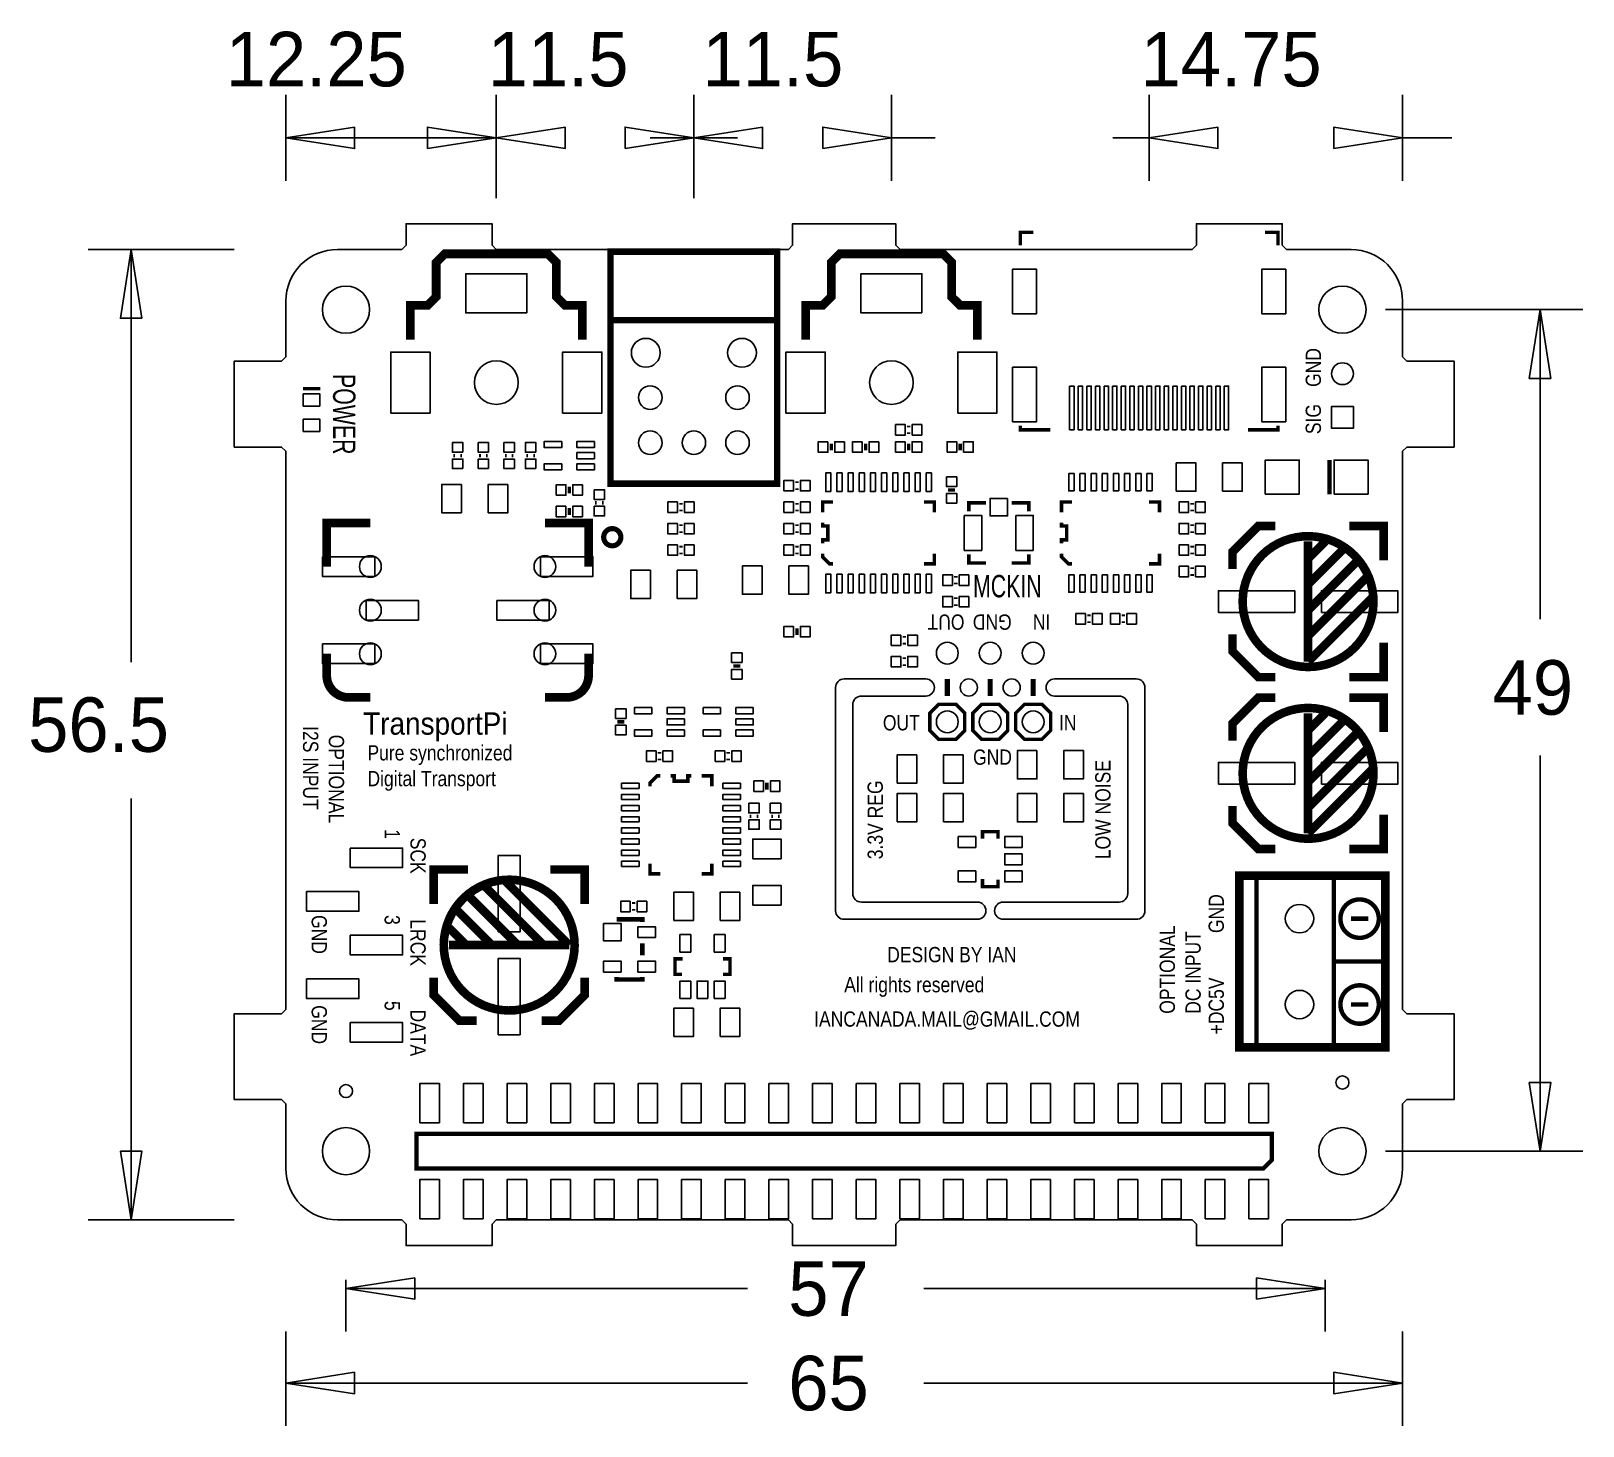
# Model space of a CAD drawing. Extents: x -14.8 to 75.5, y -12 to 69.2.
import ezdxf

# ---------------------------------------------------------------- set-up
doc = ezdxf.new("R2010")
doc.units = 0
for name, color, linetype in [('BOARD_GEOMETRY_DIMENSION', 1, 'CONTINUOUS'), ('BOARD_GEOMETRY_OUTLINE', 2, 'CONTINUOUS'), ('PACKAGE_GEOMETRY_SILKSCREEN_TO', 4, 'CONTINUOUS'), ('PIN_TOP', 5, 'CONTINUOUS')]:
    doc.layers.add(name, color=color, linetype=linetype)

msp = doc.modelspace()

# ---------------------------------------------------------------- linework, layer by layer
at = {"layer": 'BOARD_GEOMETRY_DIMENSION'}
for points in [[(0, 60.5), (0, 65.5)], [(12.25, 59.5), (12.25, 65.5)], [(12.25, 60.5), (12.25, 65.5)], [(23.75, 60.5), (23.75, 65.5)], [(23.75, 59.5), (23.75, 65.5)], [(35.25, 60.5), (35.25, 65.5)], [(50.25, 60.5), (50.25, 65.5)], [(65, 60.5), (65, 65.5)], [(0, 63), (12.25, 63)], [(1.3615, 63), (0, 63)], [(9.7133, 63), (12.25, 63)], [(21.2133, 63), (23.75, 63)], [(26.2867, 63), (23.75, 63)], [(37.7867, 63), (35.25, 63)], [(48.1385, 63), (50.25, 63)], [(67.8615, 63), (65, 63)], [(-3, 56.5), (-11.5, 56.5)], [(-9, 32.4687), (-9, 56.5)], [(64, 53), (75.5, 53)], [(73, 34.9687), (73, 53)], [(73, 27.0313), (73, 4)], [(-9, 24.5313), (-9, 0)], [(64, 4), (75.5, 4)], [(-3, 0), (-11.5, 0)], [(3.5, -3.5), (3.5, -6.5)], [(60.5, -3.5), (60.5, -6.5)], [(26.8629, -4), (3.5, -4)], [(37.1371, -4), (60.5, -4)], [(0, -6.5), (0, -12)], [(65, -6.5), (65, -12)], [(26.8629, -9.5), (0, -9.5)], [(37.1371, -9.5), (65, -9.5)]]:
    msp.add_lwpolyline(points, dxfattribs=at)
for points in [[(4, 63.625), (0, 63), (4, 62.375)], [(8.25, 62.375), (12.25, 63), (8.25, 63.625)], [(16.25, 63.625), (12.25, 63), (16.25, 62.375)], [(19.75, 62.375), (23.75, 63), (19.75, 63.625)], [(27.75, 63.625), (23.75, 63), (27.75, 62.375)], [(31.25, 62.375), (35.25, 63), (31.25, 63.625)], [(54.25, 63.625), (50.25, 63), (54.25, 62.375)], [(61, 62.375), (65, 63), (61, 63.625)], [(-8.375, 52.5), (-9, 56.5), (-9.625, 52.5)], [(73.625, 49), (73, 53), (72.375, 49)], [(72.375, 8), (73, 4), (73.625, 8)], [(-9.625, 4), (-9, 0), (-8.375, 4)], [(7.5, -3.375), (3.5, -4), (7.5, -4.625)], [(56.5, -4.625), (60.5, -4), (56.5, -3.375)], [(4, -8.875), (0, -9.5), (4, -10.125)], [(61, -10.125), (65, -9.5), (61, -8.875)]]:
    msp.add_lwpolyline(points, close=True, dxfattribs=at)
at = {"layer": 'BOARD_GEOMETRY_OUTLINE'}
for points in [[(3, 0), (6.75, 0), (7, -0.25), (7, -1.5), (12, -1.5), (12, -0.25), (12.25, 0), (29.25, 0), (29.5, -0.25), (29.5, -1.5), (35.5, -1.5), (35.5, -0.25), (35.75, 0), (52.75, 0), (53, -0.25), (53, -1.5), (58, -1.5), (58, -0.25), (58.25, 0), (62, 0, 0.414214), (65, 3), (65, 6.75), (65.25, 7), (68, 7), (68, 12), (65.25, 12), (65, 12.25), (65, 44.75), (65.25, 45), (68, 45), (68, 50), (65.25, 50), (65, 50.25), (65, 53.5, 0.414214), (62, 56.5), (58.25, 56.5), (58, 56.75), (58, 58), (53, 58), (53, 56.75), (52.75, 56.5), (35.75, 56.5), (35.5, 56.75), (35.5, 58), (29.5, 58), (29.5, 56.75), (29.25, 56.5), (12.25, 56.5), (12, 56.75), (12, 58), (7, 58), (7, 56.75), (6.75, 56.5), (3, 56.5, 0.414214), (0, 53.5), (0, 50.25), (-0.25, 50), (-3, 50), (-3, 45), (-0.25, 45), (0, 44.75), (0, 12.25), (-0.25, 12), (-3, 12), (-3, 7), (-0.25, 7), (0, 6.75), (0, 3, 0.414214), (3, 0)], [(40.25, 18.5), (33.5, 18.5, -0.414214), (33, 19), (33, 30, -0.414214), (33.5, 30.5), (37.25, 30.5, 1), (37.25, 31.5), (32.5, 31.5, 0.414214), (32, 31), (32, 18, 0.414214), (32.5, 17.5), (40.25, 17.5, 1), (40.25, 18.5)], [(40.25, 31, 1), (39.25, 31, 1)], [(41.75, 18.5), (48.5, 18.5, 0.414214), (49, 19), (49, 30, 0.414214), (48.5, 30.5), (44.75, 30.5, -1), (44.75, 31.5), (49.5, 31.5, -0.414214), (50, 31), (50, 18, -0.414214), (49.5, 17.5), (41.75, 17.5, -1), (41.75, 18.5)], [(42.75, 31, 1), (41.75, 31, 1)]]:
    msp.add_lwpolyline(points, format="xyb", close=True, dxfattribs=at)
at = {"layer": 'PACKAGE_GEOMETRY_SILKSCREEN_TO'}
for points, const_width in [([(42.75, 56.75), (42.75, 57.5), (43.5, 57.5)], 0.2032), ([(57.75, 56.75), (57.75, 57.5), (57, 57.5)], 0.2032), ([(7.25, 51.25), (7.25, 53.25), (8.25, 53.25), (8.75, 53.75), (8.75, 55.75), (9.25, 56.25), (15.25, 56.25), (15.75, 55.75), (15.75, 53.75), (16.25, 53.25), (17.25, 53.25), (17.25, 51.25)], 0.508), ([(30.25, 51.25), (30.25, 53.25), (31.25, 53.25), (31.75, 53.75), (31.75, 55.75), (32.25, 56.25), (38.25, 56.25), (38.75, 55.75), (38.75, 53.75), (39.25, 53.25), (40.25, 53.25), (40.25, 51.25)], 0.508), ([(18.9, 52.39), (28.6, 52.39)], 0.381), ([(0.992, 48.397), (2.008, 48.397)], 0.2032), ([(36.25, 46.25), (36.25, 46.15)], 0.2032), ([(44.5, 46), (42.75, 46), (42.75, 46.25)], 0.2032), ([(56, 46), (57.75, 46), (57.75, 46.25)], 0.2032), ([(31.75, 44.8), (31.75, 45.2)], 0.2032), ([(33.75, 44.8), (33.75, 45.2)], 0.2032), ([(36.25, 45.85), (36.25, 45.75)], 0.2032), ([(36.25, 44.8), (36.25, 45.2)], 0.2032), ([(39.25, 45.2), (39.25, 44.8)], 0.2032), ([(9.75, 44.5), (9.85, 44.5)], 0.2032), ([(10.15, 44.5), (10.25, 44.5)], 0.2032), ([(11.25, 44.5), (11.35, 44.5)], 0.2032), ([(11.65, 44.5), (11.75, 44.5)], 0.2032), ([(12.75, 44.5), (12.85, 44.5)], 0.2032), ([(13.15, 44.5), (13.25, 44.5)], 0.2032), ([(14, 44.5), (14.1, 44.5)], 0.2032), ([(14.4, 44.5), (14.5, 44.5)], 0.2032), ([(60.75, 44.25), (60.75, 42.25)], 0.25), ([(16.5, 42.7), (16.5, 42.3)], 0.2032), ([(29.75, 42.9), (29.75, 43)], 0.2032), ([(29.75, 42.5), (29.75, 42.6)], 0.2032), ([(38.95, 42.5), (38.55, 42.5)], 0.2032), ([(18.1, 41.75), (18, 41.75)], 0.2032), ([(18.5, 41.75), (18.4, 41.75)], 0.2032), ([(23, 41.65), (23, 41.75)], 0.2032), ([(29.75, 41.65), (29.75, 41.75)], 0.2032), ([(31.25, 41.2), (31.25, 41.8), (31.85, 41.8)], 0.205), ([(37.15, 41.8), (37.75, 41.8), (37.75, 41.2)], 0.205), ([(40.75, 41.75), (39.75, 41.75), (39.75, 41.25)], 0.2032), ([(42.25, 41.75), (43.25, 41.75), (43.25, 41.25)], 0.2032), ([(45.15, 41.2), (45.15, 41.8), (45.75, 41.8)], 0.205), ([(50.25, 41.8), (50.85, 41.8), (50.85, 41.2)], 0.205), ([(52.75, 41.75), (52.75, 41.65)], 0.2032), ([(4.92, 40.58), (2.38, 40.58), (2.38, 38.04)], 0.508), ([(4.92, 40.58), (2.38, 40.58), (2.38, 38.04)], 0.508), ([(17.62, 38.04), (17.62, 40.58), (15.08, 40.58)], 0.508), ([(17.62, 38.04), (17.62, 40.58), (15.08, 40.58)], 0.508), ([(16.5, 41.05), (16.5, 41.45)], 0.2032), ([(23, 41.25), (23, 41.35)], 0.2032), ([(29.75, 41.25), (29.75, 41.35)], 0.2032), ([(31.25, 39.4), (31.25, 39.6), (31.55, 39.6), (31.55, 40.4), (31.25, 40.4), (31.25, 40.6)], 0.205), ([(45.15, 39.4), (45.15, 39.6), (45.45, 39.6), (45.45, 40.4), (45.15, 40.4), (45.15, 40.6)], 0.205), ([(52.75, 41.35), (52.75, 41.25)], 0.2032), ([(57.6, 40.4), (56.6, 40.4), (55.1, 38.9), (55.1, 37.9)], 0.5), ([(61.9, 40.4), (63.9, 40.4), (63.9, 38.4)], 0.5), ([(23, 40.4), (23, 40.5)], 0.2032), ([(23, 40), (23, 40.1)], 0.2032), ([(29.75, 40.4), (29.75, 40.5)], 0.2032), ([(29.75, 40), (29.75, 40.1)], 0.2032), ([(52.75, 40.5), (52.75, 40.4)], 0.2032), ([(52.75, 40.1), (52.75, 40)], 0.2032), ([(59.5, 39.5), (59.5, 32.5)], 0.5), ([(59.5, 38.5), (60.5, 39.5)], 0.5), ([(23, 39.15), (23, 39.25)], 0.2032), ([(23, 38.75), (23, 38.85)], 0.2032), ([(29.75, 39.15), (29.75, 39.25)], 0.2032), ([(29.75, 38.75), (29.75, 38.85)], 0.2032), ([(31.25, 38.8), (31.25, 38.6), (31.65, 38.2), (31.85, 38.2)], 0.205), ([(37.15, 38.2), (37.75, 38.2), (37.75, 38.8)], 0.205), ([(40.75, 38.25), (39.75, 38.25), (39.75, 38.75)], 0.2032), ([(42.25, 38.25), (43.25, 38.25), (43.25, 38.75)], 0.2032), ([(45.15, 38.8), (45.15, 38.6), (45.55, 38.2), (45.75, 38.2)], 0.205), ([(50.25, 38.2), (50.85, 38.2), (50.85, 38.8)], 0.205), ([(52.75, 39.25), (52.75, 39.15)], 0.2032), ([(52.75, 38.85), (52.75, 38.75)], 0.2032), ([(59.5, 37), (61.5, 39)], 0.5), ([(52.75, 38), (52.75, 37.9)], 0.2032), ([(59.5, 35.5), (62.3, 38.3)], 0.5), ([(39, 37.4), (39, 37.5)], 0.2032), ([(39, 37), (39, 37.1)], 0.2032), ([(52.75, 37.6), (52.75, 37.5)], 0.2032), ([(59.5, 34), (62.9, 37.4)], 0.5), ([(39, 36.15), (39, 36.25)], 0.2032), ([(59.5, 32.5), (63.2, 36.2)], 0.5), ([(39, 35.75), (39, 35.85)], 0.2032), ([(46.75, 35.15), (46.75, 35.25)], 0.2032), ([(48.75, 35.25), (48.75, 35.15)], 0.2032), ([(29.75, 34.05), (29.75, 34.45)], 0.2032), ([(46.75, 34.75), (46.75, 34.85)], 0.2032), ([(48.75, 34.85), (48.75, 34.75)], 0.2032), ([(57.6, 31.6), (56.6, 31.6), (55.1, 33.1), (55.1, 34.1)], 0.5), ([(36, 33.9), (36, 34)], 0.2032), ([(36, 33.5), (36, 33.6)], 0.2032), ([(61.9, 31.6), (63.9, 31.6), (63.9, 33.6)], 0.5), ([(2.38, 31.69), (2.38, 32.96)], 0.508), ([(2.38, 31.69), (2.38, 32.96)], 0.508), ([(17.62, 31.69), (17.62, 32.96)], 0.508), ([(17.62, 31.69), (17.62, 32.96)], 0.508), ([(36, 32.65), (36, 32.75)], 0.2032), ([(26.05, 32.25), (26.45, 32.25)], 0.2032), ([(36, 32.25), (36, 32.35)], 0.2032), ([(38.5, 30.5), (38.5, 31.5)], 0.3), ([(41, 30.5), (41, 31.5)], 0.3), ([(43.5, 30.5), (43.5, 31.5)], 0.3), ([(3.65, 30.42), (4.92, 30.42)], 0.508), ([(3.65, 30.42), (4.92, 30.42)], 0.508), ([(16.35, 30.42), (15.08, 30.42)], 0.508), ([(16.35, 30.42), (15.08, 30.42)], 0.508), ([(57.6, 30.4), (56.6, 30.4), (55.1, 28.9), (55.1, 27.9)], 0.5), ([(61.9, 30.4), (63.9, 30.4), (63.9, 28.4)], 0.5), ([(19.7, 29), (19.3, 29)], 0.2032), ([(59.5, 29.5), (59.5, 22.5)], 0.5), ([(59.5, 28.5), (60.5, 29.5)], 0.5), ([(59.5, 27), (61.5, 29)], 0.5), ([(59.5, 25.5), (62.3, 28.3)], 0.5), ([(21.75, 27.25), (21.75, 27.15)], 0.2032), ([(25.75, 27.25), (25.75, 27.15)], 0.2032), ([(59.5, 24), (62.9, 27.4)], 0.5), ([(21.75, 26.85), (21.75, 26.75)], 0.2032), ([(25.75, 26.85), (25.75, 26.75)], 0.2032), ([(59.5, 22.5), (63.2, 26.2)], 0.5), ([(21.8, 25.85), (21.6, 25.85), (21.2, 25.45), (21.2, 25.25)], 0.205), ([(22.4, 25.85), (22.6, 25.85), (22.6, 25.55), (23.4, 25.55), (23.4, 25.85), (23.6, 25.85)], 0.205), ([(24.2, 25.85), (24.8, 25.85), (24.8, 25.25)], 0.205), ([(28, 25.45), (28, 25.05)], 0.2032), ([(27.1, 23.5), (27, 23.5)], 0.2032), ([(27.5, 23.5), (27.4, 23.5)], 0.2032), ([(28.35, 23.5), (28.25, 23.5)], 0.2032), ([(28.75, 23.5), (28.65, 23.5)], 0.2032), ([(57.6, 21.6), (56.6, 21.6), (55.1, 23.1), (55.1, 24.1)], 0.5), ([(61.9, 21.6), (63.9, 21.6), (63.9, 23.6)], 0.5), ([(41.45, 22.2), (41.45, 22.6), (40.55, 22.6), (40.55, 22.2)], 0.2), ([(21.2, 20.75), (21.2, 20.15), (21.8, 20.15)], 0.205), ([(24.8, 20.75), (24.8, 20.15), (24.2, 20.15)], 0.205), ([(8.6, 18.4), (8.6, 20.4), (10.6, 20.4)], 0.5), ([(16.5, 16), (12.8, 19.7)], 0.5), ([(17.4, 18.4), (17.4, 20.4), (15.4, 20.4)], 0.5), ([(41.45, 19.8), (41.45, 19.4), (40.55, 19.4), (40.55, 19.85)], 0.2), ([(56.4999, 20.0401), (56.4999, 10.0399)], 0.2601), ([(57, 20.0401), (61, 20.0401), (61, 10.0399)], 0.2601), ([(13.5, 16), (10.7, 18.8)], 0.5), ([(15, 16), (11.6, 19.4)], 0.5), ([(12, 16), (10, 18)], 0.5), ([(20.25, 18.4), (20.25, 18.5)], 0.2032), ([(20.25, 18), (20.25, 18.1)], 0.2032), ([(10.5, 16), (9.5, 17)], 0.5), ([(20.75, 17.35), (20.75, 17.5), (19.25, 17.5)], 0.254), ([(63, 17.54), (62, 17.54)], 0.2601), ([(9.5, 16), (16.5, 16)], 0.5), ([(20.75, 16.1), (20.75, 15.4)], 0.254), ([(23.05, 14.3), (22.65, 14.3), (22.65, 15.2), (23.1, 15.2)], 0.2), ([(25.45, 14.3), (25.85, 14.3), (25.85, 15.2), (25.45, 15.2)], 0.2), ([(64, 15.0399), (61, 15.0399)], 0.2601), ([(8.6, 14.1), (8.6, 13.1), (10.1, 11.6), (11.1, 11.6)], 0.5), ([(17.4, 14.1), (17.4, 13.1), (15.9, 11.6), (14.9, 11.6)], 0.5), ([(20.75, 14.15), (20.75, 14), (19.25, 14), (19.25, 14.15)], 0.254), ([(63, 12.54), (62, 12.54)], 0.2601)]:
    msp.add_lwpolyline(points, dxfattribs=dict(at, const_width=const_width))
for points, const_width in [([(18.9, 56.37), (18.9, 42.87), (28.6, 42.87), (28.6, 56.37)], 0.381), ([(39.516, 28.492), (39.516, 29.508), (39.008, 30.016), (37.992, 30.016), (37.484, 29.508), (37.484, 28.492), (37.992, 27.984), (39.008, 27.984)], 0.2032), ([(42.016, 28.492), (42.016, 29.508), (41.508, 30.016), (40.492, 30.016), (39.984, 29.508), (39.984, 28.492), (40.492, 27.984), (41.508, 27.984)], 0.2032), ([(44.516, 28.492), (44.516, 29.508), (44.008, 30.016), (42.992, 30.016), (42.484, 29.508), (42.484, 28.492), (42.992, 27.984), (44.008, 27.984)], 0.2032), ([(59, 20.0401), (55.4999, 20.0401), (55.4999, 10.0399), (64, 10.0399), (64, 20.0401)], 0.508), ([(7.608, 5.016), (7.608, 2.984), (56.884, 2.984), (57.392, 3.492), (57.392, 5.016)], 0.254)]:
    msp.add_lwpolyline(points, close=True, dxfattribs=dict(at, const_width=const_width))
for points, const_width in [([(19.5, 39.75, 1), (18.5, 39.75, 1)], 0.3), ([(61, 39.5, 1), (58, 32.5, 1)], 0.5), ([(61, 29.5, 1), (58, 22.5, 1)], 0.5), ([(9.5, 17.5, 1), (16.5, 14.5, 1)], 0.5), ([(63, 18.54, 1), (62.0002, 16.54, 1)], 0.2601), ([(63, 13.54, 1), (62.0002, 11.54, 1)], 0.2601)]:
    msp.add_lwpolyline(points, format="xyb", close=True, dxfattribs=dict(at, const_width=const_width))
at = {"layer": 'PACKAGE_GEOMETRY_SILKSCREEN_TO', "const_width": 0.508}
for points in [[(2.38, 31.69, 0.414214), (3.65, 30.42)], [(2.38, 31.69, 0.414214), (3.65, 30.42)], [(17.62, 31.69, -0.414214), (16.35, 30.42)], [(17.62, 31.69, -0.414214), (16.35, 30.42)]]:
    msp.add_lwpolyline(points, format="xyb", dxfattribs=at)
at = {"layer": 'PIN_TOP'}
for points in [[(42.3015, 52.7646), (42.3015, 55.3554), (43.6985, 55.3554), (43.6985, 52.7646)], [(56.8015, 52.7646), (56.8015, 55.3554), (58.1985, 55.3554), (58.1985, 52.7646)], [(14.028, 52.807), (10.472, 52.807), (10.472, 55.093), (14.028, 55.093)], [(37.028, 52.807), (33.472, 52.807), (33.472, 55.093), (37.028, 55.093)], [(6.107, 46.972), (6.107, 50.528), (8.393, 50.528), (8.393, 46.972)], [(16.107, 46.972), (16.107, 50.528), (18.393, 50.528), (18.393, 46.972)], [(29.107, 46.972), (29.107, 50.528), (31.393, 50.528), (31.393, 46.972)], [(39.107, 46.972), (39.107, 50.528), (41.393, 50.528), (41.393, 46.972)], [(42.3015, 46.4725), (42.3015, 49.6475), (43.6985, 49.6475), (43.6985, 46.4725)], [(56.8015, 46.4725), (56.8015, 49.6475), (58.1985, 49.6475), (58.1985, 46.4725)], [(1.9826, 47.381), (1.0174, 47.381), (1.0174, 48.0922), (1.9826, 48.0922)], [(45.623, 48.55), (45.877, 48.55), (45.877, 46.01), (45.623, 46.01)], [(46.123, 48.55), (46.377, 48.55), (46.377, 46.01), (46.123, 46.01)], [(46.623, 48.55), (46.877, 48.55), (46.877, 46.01), (46.623, 46.01)], [(47.123, 48.55), (47.377, 48.55), (47.377, 46.01), (47.123, 46.01)], [(47.623, 48.55), (47.877, 48.55), (47.877, 46.01), (47.623, 46.01)], [(48.123, 48.55), (48.377, 48.55), (48.377, 46.01), (48.123, 46.01)], [(48.623, 48.55), (48.877, 48.55), (48.877, 46.01), (48.623, 46.01)], [(49.123, 48.55), (49.377, 48.55), (49.377, 46.01), (49.123, 46.01)], [(49.623, 48.55), (49.877, 48.55), (49.877, 46.01), (49.623, 46.01)], [(50.123, 48.55), (50.377, 48.55), (50.377, 46.01), (50.123, 46.01)], [(50.623, 48.55), (50.877, 48.55), (50.877, 46.01), (50.623, 46.01)], [(51.123, 48.55), (51.377, 48.55), (51.377, 46.01), (51.123, 46.01)], [(51.623, 48.55), (51.877, 48.55), (51.877, 46.01), (51.623, 46.01)], [(52.123, 48.55), (52.377, 48.55), (52.377, 46.01), (52.123, 46.01)], [(52.623, 48.55), (52.877, 48.55), (52.877, 46.01), (52.623, 46.01)], [(53.123, 48.55), (53.377, 48.55), (53.377, 46.01), (53.123, 46.01)], [(53.623, 48.55), (53.877, 48.55), (53.877, 46.01), (53.623, 46.01)], [(54.123, 48.55), (54.377, 48.55), (54.377, 46.01), (54.123, 46.01)], [(54.623, 48.55), (54.877, 48.55), (54.877, 46.01), (54.623, 46.01)], [(62.135, 47.365), (62.135, 46.095), (60.865, 46.095), (60.865, 47.365)], [(1.9826, 45.9078), (1.0174, 45.9078), (1.0174, 46.619), (1.9826, 46.619)], [(35.4906, 45.6952), (35.4906, 46.3048), (36.0494, 46.3048), (36.0494, 45.6952)], [(36.4506, 45.6952), (36.4506, 46.3048), (37.0094, 46.3048), (37.0094, 45.6952)], [(10.3048, 44.7006), (9.6952, 44.7006), (9.6952, 45.2594), (10.3048, 45.2594)], [(11.8048, 44.7006), (11.1952, 44.7006), (11.1952, 45.2594), (11.8048, 45.2594)], [(13.3048, 44.7006), (12.6952, 44.7006), (12.6952, 45.2594), (13.3048, 45.2594)], [(14.5548, 44.7006), (13.9452, 44.7006), (13.9452, 45.2594), (14.5548, 45.2594)], [(16.058, 45.3278), (16.058, 44.9722), (15.042, 44.9722), (15.042, 45.3278)], [(17.958, 45.3278), (17.958, 44.9722), (16.942, 44.9722), (16.942, 45.3278)], [(31.5494, 45.3048), (31.5494, 44.6952), (30.9906, 44.6952), (30.9906, 45.3048)], [(32.5094, 45.3048), (32.5094, 44.6952), (31.9506, 44.6952), (31.9506, 45.3048)], [(33.5494, 45.3048), (33.5494, 44.6952), (32.9906, 44.6952), (32.9906, 45.3048)], [(34.5094, 45.3048), (34.5094, 44.6952), (33.9506, 44.6952), (33.9506, 45.3048)], [(36.0494, 45.3048), (36.0494, 44.6952), (35.4906, 44.6952), (35.4906, 45.3048)], [(37.0094, 45.3048), (37.0094, 44.6952), (36.4506, 44.6952), (36.4506, 45.3048)], [(38.4906, 44.6952), (38.4906, 45.3048), (39.0494, 45.3048), (39.0494, 44.6952)], [(39.4506, 44.6952), (39.4506, 45.3048), (40.0094, 45.3048), (40.0094, 44.6952)], [(10.3048, 43.7406), (9.6952, 43.7406), (9.6952, 44.2994), (10.3048, 44.2994)], [(11.8048, 43.7406), (11.1952, 43.7406), (11.1952, 44.2994), (11.8048, 44.2994)], [(13.3048, 43.7406), (12.6952, 43.7406), (12.6952, 44.2994), (13.3048, 44.2994)], [(14.5548, 43.7406), (13.9452, 43.7406), (13.9452, 44.2994), (14.5548, 44.2994)], [(17.958, 44.6778), (17.958, 44.3222), (16.942, 44.3222), (16.942, 44.6778)], [(16.058, 44.0278), (16.058, 43.6722), (15.042, 43.6722), (15.042, 44.0278)], [(17.958, 44.0278), (17.958, 43.6722), (16.942, 43.6722), (16.942, 44.0278)], [(31.7274, 42.4039), (31.4226, 42.4039), (31.4226, 43.4961), (31.7274, 43.4961)], [(32.3774, 42.4039), (32.0726, 42.4039), (32.0726, 43.4961), (32.3774, 43.4961)], [(33.0274, 42.4039), (32.7226, 42.4039), (32.7226, 43.4961), (33.0274, 43.4961)], [(33.6774, 42.4039), (33.3726, 42.4039), (33.3726, 43.4961), (33.6774, 43.4961)], [(34.3274, 42.4039), (34.0226, 42.4039), (34.0226, 43.4961), (34.3274, 43.4961)], [(34.9774, 42.4039), (34.6726, 42.4039), (34.6726, 43.4961), (34.9774, 43.4961)], [(35.6274, 42.4039), (35.3226, 42.4039), (35.3226, 43.4961), (35.6274, 43.4961)], [(36.2774, 42.4039), (35.9726, 42.4039), (35.9726, 43.4961), (36.2774, 43.4961)], [(36.9274, 42.4039), (36.6226, 42.4039), (36.6226, 43.4961), (36.9274, 43.4961)], [(37.5774, 42.4039), (37.2726, 42.4039), (37.2726, 43.4961), (37.5774, 43.4961)], [(45.8774, 42.442), (45.5726, 42.442), (45.5726, 43.458), (45.8774, 43.458)], [(46.5274, 42.442), (46.2226, 42.442), (46.2226, 43.458), (46.5274, 43.458)], [(47.1774, 42.442), (46.8726, 42.442), (46.8726, 43.458), (47.1774, 43.458)], [(47.8274, 42.442), (47.5226, 42.442), (47.5226, 43.458), (47.8274, 43.458)], [(48.4774, 42.442), (48.1726, 42.442), (48.1726, 43.458), (48.4774, 43.458)], [(49.1274, 42.442), (48.8226, 42.442), (48.8226, 43.458), (49.1274, 43.458)], [(49.7774, 42.442), (49.4726, 42.442), (49.4726, 43.458), (49.7774, 43.458)], [(50.4274, 42.442), (50.1226, 42.442), (50.1226, 43.458), (50.4274, 43.458)], [(51.8285, 42.4245), (51.8285, 44.0755), (52.9715, 44.0755), (52.9715, 42.4245)], [(54.5285, 42.4245), (54.5285, 44.0755), (55.6715, 44.0755), (55.6715, 42.4245)], [(57.0094, 42.2594), (57.0094, 44.2406), (58.9906, 44.2406), (58.9906, 42.2594)], [(61.0094, 42.2594), (61.0094, 44.2406), (62.9906, 44.2406), (62.9906, 42.2594)], [(10.2215, 42.8255), (10.2215, 41.1745), (9.0785, 41.1745), (9.0785, 42.8255)], [(12.9215, 42.8255), (12.9215, 41.1745), (11.7785, 41.1745), (11.7785, 42.8255)], [(15.7406, 42.1952), (15.7406, 42.8048), (16.2994, 42.8048), (16.2994, 42.1952)], [(16.7006, 42.1952), (16.7006, 42.8048), (17.2594, 42.8048), (17.2594, 42.1952)], [(17.9452, 42.5094), (18.5548, 42.5094), (18.5548, 41.9506), (17.9452, 41.9506)], [(29.5494, 43.0548), (29.5494, 42.4452), (28.9906, 42.4452), (28.9906, 43.0548)], [(30.5094, 43.0548), (30.5094, 42.4452), (29.9506, 42.4452), (29.9506, 43.0548)], [(38.4452, 43.2594), (39.0548, 43.2594), (39.0548, 42.7006), (38.4452, 42.7006)], [(16.2994, 41.5548), (16.2994, 40.9452), (15.7406, 40.9452), (15.7406, 41.5548)], [(17.2594, 41.5548), (17.2594, 40.9452), (16.7006, 40.9452), (16.7006, 41.5548)], [(22.7994, 41.8048), (22.7994, 41.1952), (22.2406, 41.1952), (22.2406, 41.8048)], [(23.7594, 41.8048), (23.7594, 41.1952), (23.2006, 41.1952), (23.2006, 41.8048)], [(29.5494, 41.8048), (29.5494, 41.1952), (28.9906, 41.1952), (28.9906, 41.8048)], [(30.5094, 41.8048), (30.5094, 41.1952), (29.9506, 41.1952), (29.9506, 41.8048)], [(38.4452, 42.2994), (39.0548, 42.2994), (39.0548, 41.7406), (38.4452, 41.7406)], [(42.008, 42.008), (42.008, 40.992), (40.992, 40.992), (40.992, 42.008)], [(51.9906, 41.1952), (51.9906, 41.8048), (52.5494, 41.8048), (52.5494, 41.1952)], [(52.9506, 41.1952), (52.9506, 41.8048), (53.5094, 41.8048), (53.5094, 41.1952)], [(17.9452, 41.5494), (18.5548, 41.5494), (18.5548, 40.9906), (17.9452, 40.9906)], [(39.492, 41.016), (40.508, 41.016), (40.508, 38.984), (39.492, 38.984)], [(42.492, 41.016), (43.508, 41.016), (43.508, 38.984), (42.492, 38.984)], [(22.7994, 40.5548), (22.7994, 39.9452), (22.2406, 39.9452), (22.2406, 40.5548)], [(23.7594, 40.5548), (23.7594, 39.9452), (23.2006, 39.9452), (23.2006, 40.5548)], [(29.5494, 40.5548), (29.5494, 39.9452), (28.9906, 39.9452), (28.9906, 40.5548)], [(30.5094, 40.5548), (30.5094, 39.9452), (29.9506, 39.9452), (29.9506, 40.5548)], [(51.9906, 39.9452), (51.9906, 40.5548), (52.5494, 40.5548), (52.5494, 39.9452)], [(52.9506, 39.9452), (52.9506, 40.5548), (53.5094, 40.5548), (53.5094, 39.9452)], [(22.7994, 39.3048), (22.7994, 38.6952), (22.2406, 38.6952), (22.2406, 39.3048)], [(23.7594, 39.3048), (23.7594, 38.6952), (23.2006, 38.6952), (23.2006, 39.3048)], [(29.5494, 39.3048), (29.5494, 38.6952), (28.9906, 38.6952), (28.9906, 39.3048)], [(30.5094, 39.3048), (30.5094, 38.6952), (29.9506, 38.6952), (29.9506, 39.3048)], [(51.9906, 38.6952), (51.9906, 39.3048), (52.5494, 39.3048), (52.5494, 38.6952)], [(52.9506, 38.6952), (52.9506, 39.3048), (53.5094, 39.3048), (53.5094, 38.6952)], [(2.126, 38.6115), (5.174, 38.6115), (5.174, 37.4685), (2.126, 37.4685)], [(14.826, 38.6115), (17.874, 38.6115), (17.874, 37.4685), (14.826, 37.4685)], [(27.7215, 38.0755), (27.7215, 36.4245), (26.5785, 36.4245), (26.5785, 38.0755)], [(30.4215, 38.0755), (30.4215, 36.4245), (29.2785, 36.4245), (29.2785, 38.0755)], [(51.9906, 37.4452), (51.9906, 38.0548), (52.5494, 38.0548), (52.5494, 37.4452)], [(52.9506, 37.4452), (52.9506, 38.0548), (53.5094, 38.0548), (53.5094, 37.4452)], [(21.2215, 37.8255), (21.2215, 36.1745), (20.0785, 36.1745), (20.0785, 37.8255)], [(23.9215, 37.8255), (23.9215, 36.1745), (22.7785, 36.1745), (22.7785, 37.8255)], [(31.7274, 36.5039), (31.4226, 36.5039), (31.4226, 37.5961), (31.7274, 37.5961)], [(32.3774, 36.5039), (32.0726, 36.5039), (32.0726, 37.5961), (32.3774, 37.5961)], [(33.0274, 36.5039), (32.7226, 36.5039), (32.7226, 37.5961), (33.0274, 37.5961)], [(33.6774, 36.5039), (33.3726, 36.5039), (33.3726, 37.5961), (33.6774, 37.5961)], [(34.3274, 36.5039), (34.0226, 36.5039), (34.0226, 37.5961), (34.3274, 37.5961)], [(34.9774, 36.5039), (34.6726, 36.5039), (34.6726, 37.5961), (34.9774, 37.5961)], [(35.6274, 36.5039), (35.3226, 36.5039), (35.3226, 37.5961), (35.6274, 37.5961)], [(36.2774, 36.5039), (35.9726, 36.5039), (35.9726, 37.5961), (36.2774, 37.5961)], [(36.9274, 36.5039), (36.6226, 36.5039), (36.6226, 37.5961), (36.9274, 37.5961)], [(37.5774, 36.5039), (37.2726, 36.5039), (37.2726, 37.5961), (37.5774, 37.5961)], [(38.7994, 37.5548), (38.7994, 36.9452), (38.2406, 36.9452), (38.2406, 37.5548)], [(39.7594, 37.5548), (39.7594, 36.9452), (39.2006, 36.9452), (39.2006, 37.5548)], [(45.8774, 36.542), (45.5726, 36.542), (45.5726, 37.558), (45.8774, 37.558)], [(46.5274, 36.542), (46.2226, 36.542), (46.2226, 37.558), (46.5274, 37.558)], [(47.1774, 36.542), (46.8726, 36.542), (46.8726, 37.558), (47.1774, 37.558)], [(47.8274, 36.542), (47.5226, 36.542), (47.5226, 37.558), (47.8274, 37.558)], [(48.4774, 36.542), (48.1726, 36.542), (48.1726, 37.558), (48.4774, 37.558)], [(49.1274, 36.542), (48.8226, 36.542), (48.8226, 37.558), (49.1274, 37.558)], [(49.7774, 36.542), (49.4726, 36.542), (49.4726, 37.558), (49.7774, 37.558)], [(50.4274, 36.542), (50.1226, 36.542), (50.1226, 37.558), (50.4274, 37.558)], [(38.7994, 36.3048), (38.7994, 35.6952), (38.2406, 35.6952), (38.2406, 36.3048)], [(39.7594, 36.3048), (39.7594, 35.6952), (39.2006, 35.6952), (39.2006, 36.3048)], [(54.2775, 35.365), (54.2775, 36.635), (58.7225, 36.635), (58.7225, 35.365)], [(60.2775, 35.365), (60.2775, 36.635), (64.7225, 36.635), (64.7225, 35.365)], [(4.666, 36.0715), (7.714, 36.0715), (7.714, 34.9285), (4.666, 34.9285)], [(12.286, 36.0715), (15.334, 36.0715), (15.334, 34.9285), (12.286, 34.9285)], [(46.5494, 35.3048), (46.5494, 34.6952), (45.9906, 34.6952), (45.9906, 35.3048)], [(47.5094, 35.3048), (47.5094, 34.6952), (46.9506, 34.6952), (46.9506, 35.3048)], [(47.9906, 34.6952), (47.9906, 35.3048), (48.5494, 35.3048), (48.5494, 34.6952)], [(48.9506, 34.6952), (48.9506, 35.3048), (49.5094, 35.3048), (49.5094, 34.6952)], [(29.5494, 34.5548), (29.5494, 33.9452), (28.9906, 33.9452), (28.9906, 34.5548)], [(30.5094, 34.5548), (30.5094, 33.9452), (29.9506, 33.9452), (29.9506, 34.5548)], [(2.126, 33.5315), (5.174, 33.5315), (5.174, 32.3885), (2.126, 32.3885)], [(14.826, 33.5315), (17.874, 33.5315), (17.874, 32.3885), (14.826, 32.3885)], [(35.7994, 34.0548), (35.7994, 33.4452), (35.2406, 33.4452), (35.2406, 34.0548)], [(36.7594, 34.0548), (36.7594, 33.4452), (36.2006, 33.4452), (36.2006, 34.0548)], [(26.5548, 32.4506), (25.9452, 32.4506), (25.9452, 33.0094), (26.5548, 33.0094)], [(35.7994, 32.8048), (35.7994, 32.1952), (35.2406, 32.1952), (35.2406, 32.8048)], [(36.7594, 32.8048), (36.7594, 32.1952), (36.2006, 32.1952), (36.2006, 32.8048)], [(26.5548, 31.4906), (25.9452, 31.4906), (25.9452, 32.0494), (26.5548, 32.0494)], [(21.308, 29.8278), (21.308, 29.4722), (20.292, 29.4722), (20.292, 29.8278)], [(23.208, 29.8278), (23.208, 29.4722), (22.192, 29.4722), (22.192, 29.8278)], [(25.308, 29.8278), (25.308, 29.4722), (24.292, 29.4722), (24.292, 29.8278)], [(27.208, 29.8278), (27.208, 29.4722), (26.192, 29.4722), (26.192, 29.8278)], [(19.1952, 29.7594), (19.8048, 29.7594), (19.8048, 29.2006), (19.1952, 29.2006)], [(23.208, 29.1778), (23.208, 28.8222), (22.192, 28.8222), (22.192, 29.1778)], [(27.208, 29.1778), (27.208, 28.8222), (26.192, 28.8222), (26.192, 29.1778)], [(19.1952, 28.7994), (19.8048, 28.7994), (19.8048, 28.2406), (19.1952, 28.2406)], [(21.308, 28.5278), (21.308, 28.1722), (20.292, 28.1722), (20.292, 28.5278)], [(23.208, 28.5278), (23.208, 28.1722), (22.192, 28.1722), (22.192, 28.5278)], [(25.308, 28.5278), (25.308, 28.1722), (24.292, 28.1722), (24.292, 28.5278)], [(27.208, 28.5278), (27.208, 28.1722), (26.192, 28.1722), (26.192, 28.5278)], [(20.9906, 26.6952), (20.9906, 27.3048), (21.5494, 27.3048), (21.5494, 26.6952)], [(21.9506, 26.6952), (21.9506, 27.3048), (22.5094, 27.3048), (22.5094, 26.6952)], [(24.9906, 26.6952), (24.9906, 27.3048), (25.5494, 27.3048), (25.5494, 26.6952)], [(25.9506, 26.6952), (25.9506, 27.3048), (26.5094, 27.3048), (26.5094, 26.6952)], [(43.7215, 27.3255), (43.7215, 25.6745), (42.5785, 25.6745), (42.5785, 27.3255)], [(46.4215, 27.3255), (46.4215, 25.6745), (45.2785, 25.6745), (45.2785, 27.3255)], [(35.5785, 25.4245), (35.5785, 27.0755), (36.7215, 27.0755), (36.7215, 25.4245)], [(38.2785, 25.4245), (38.2785, 27.0755), (39.4215, 27.0755), (39.4215, 25.4245)], [(54.2775, 25.365), (54.2775, 26.635), (58.7225, 26.635), (58.7225, 25.365)], [(60.2775, 25.365), (60.2775, 26.635), (64.7225, 26.635), (64.7225, 25.365)], [(19.542, 25.1226), (19.542, 25.4274), (20.558, 25.4274), (20.558, 25.1226)], [(25.442, 25.1226), (25.442, 25.4274), (26.458, 25.4274), (26.458, 25.1226)], [(27.2406, 24.9452), (27.2406, 25.5548), (27.7994, 25.5548), (27.7994, 24.9452)], [(28.2006, 24.9452), (28.2006, 25.5548), (28.7594, 25.5548), (28.7594, 24.9452)], [(19.542, 24.4726), (19.542, 24.7774), (20.558, 24.7774), (20.558, 24.4726)], [(25.442, 24.4726), (25.442, 24.7774), (26.458, 24.7774), (26.458, 24.4726)], [(35.5785, 23.1745), (35.5785, 24.8255), (36.7215, 24.8255), (36.7215, 23.1745)], [(38.2785, 23.1745), (38.2785, 24.8255), (39.4215, 24.8255), (39.4215, 23.1745)], [(43.7215, 24.8255), (43.7215, 23.1745), (42.5785, 23.1745), (42.5785, 24.8255)], [(46.4215, 24.8255), (46.4215, 23.1745), (45.2785, 23.1745), (45.2785, 24.8255)], [(19.542, 23.8226), (19.542, 24.1274), (20.558, 24.1274), (20.558, 23.8226)], [(25.442, 23.8226), (25.442, 24.1274), (26.458, 24.1274), (26.458, 23.8226)], [(26.9452, 24.2594), (27.5548, 24.2594), (27.5548, 23.7006), (26.9452, 23.7006)], [(28.1952, 24.2594), (28.8048, 24.2594), (28.8048, 23.7006), (28.1952, 23.7006)], [(19.542, 23.1726), (19.542, 23.4774), (20.558, 23.4774), (20.558, 23.1726)], [(19.542, 22.5226), (19.542, 22.8274), (20.558, 22.8274), (20.558, 22.5226)], [(25.442, 23.1726), (25.442, 23.4774), (26.458, 23.4774), (26.458, 23.1726)], [(25.442, 22.5226), (25.442, 22.8274), (26.458, 22.8274), (26.458, 22.5226)], [(26.9452, 23.2994), (27.5548, 23.2994), (27.5548, 22.7406), (26.9452, 22.7406)], [(28.1952, 23.2994), (28.8048, 23.2994), (28.8048, 22.7406), (28.1952, 22.7406)], [(19.542, 21.8726), (19.542, 22.1774), (20.558, 22.1774), (20.558, 21.8726)], [(25.442, 21.8726), (25.442, 22.1774), (26.458, 22.1774), (26.458, 21.8726)], [(28.8255, 21.0285), (27.1745, 21.0285), (27.1745, 22.1715), (28.8255, 22.1715)], [(40.158, 22.3175), (40.158, 21.6825), (39.142, 21.6825), (39.142, 22.3175)], [(42.858, 22.3175), (42.858, 21.6825), (41.842, 21.6825), (41.842, 22.3175)], [(3.746, 21.6515), (6.794, 21.6515), (6.794, 20.5085), (3.746, 20.5085)], [(13.635, 16.7775), (12.365, 16.7775), (12.365, 21.2225), (13.635, 21.2225)], [(19.542, 21.2226), (19.542, 21.5274), (20.558, 21.5274), (20.558, 21.2226)], [(19.542, 20.5726), (19.542, 20.8774), (20.558, 20.8774), (20.558, 20.5726)], [(25.442, 21.2226), (25.442, 21.5274), (26.458, 21.5274), (26.458, 21.2226)], [(25.442, 20.5726), (25.442, 20.8774), (26.458, 20.8774), (26.458, 20.5726)], [(42.858, 21.3175), (42.858, 20.6825), (41.842, 20.6825), (41.842, 21.3175)], [(40.158, 20.3175), (40.158, 19.6825), (39.142, 19.6825), (39.142, 20.3175)], [(42.858, 20.3175), (42.858, 19.6825), (41.842, 19.6825), (41.842, 20.3175)], [(1.206, 19.1115), (4.254, 19.1115), (4.254, 17.9685), (1.206, 17.9685)], [(22.5785, 17.4245), (22.5785, 19.0755), (23.7215, 19.0755), (23.7215, 17.4245)], [(25.2785, 17.4245), (25.2785, 19.0755), (26.4215, 19.0755), (26.4215, 17.4245)], [(28.8255, 18.3285), (27.1745, 18.3285), (27.1745, 19.4715), (28.8255, 19.4715)], [(20.0494, 18.5548), (20.0494, 17.9452), (19.4906, 17.9452), (19.4906, 18.5548)], [(21.0094, 18.5548), (21.0094, 17.9452), (20.4506, 17.9452), (20.4506, 18.5548)], [(18.492, 17.258), (19.508, 17.258), (19.508, 16.242), (18.492, 16.242)], [(3.746, 16.5715), (6.794, 16.5715), (6.794, 15.4285), (3.746, 15.4285)], [(20.492, 16.4325), (20.492, 17.0675), (21.508, 17.0675), (21.508, 16.4325)], [(23.5675, 15.592), (22.9325, 15.592), (22.9325, 16.608), (23.5675, 16.608)], [(25.5675, 15.592), (24.9325, 15.592), (24.9325, 16.608), (25.5675, 16.608)], [(13.635, 10.7775), (12.365, 10.7775), (12.365, 15.2225), (13.635, 15.2225)], [(18.492, 14.4325), (18.492, 15.0675), (19.508, 15.0675), (19.508, 14.4325)], [(20.492, 14.4325), (20.492, 15.0675), (21.508, 15.0675), (21.508, 14.4325)], [(1.206, 14.0315), (4.254, 14.0315), (4.254, 12.8885), (1.206, 12.8885)], [(23.5675, 12.892), (22.9325, 12.892), (22.9325, 13.908), (23.5675, 13.908)], [(24.5675, 12.892), (23.9325, 12.892), (23.9325, 13.908), (24.5675, 13.908)], [(25.5675, 12.892), (24.9325, 12.892), (24.9325, 13.908), (25.5675, 13.908)], [(22.5785, 10.6745), (22.5785, 12.3255), (23.7215, 12.3255), (23.7215, 10.6745)], [(25.2785, 10.6745), (25.2785, 12.3255), (26.4215, 12.3255), (26.4215, 10.6745)], [(3.746, 11.4915), (6.794, 11.4915), (6.794, 10.3485), (3.746, 10.3485)], [(7.7985, 5.651), (7.7985, 7.937), (8.9415, 7.937), (8.9415, 5.651)], [(10.3385, 5.651), (10.3385, 7.937), (11.4815, 7.937), (11.4815, 5.651)], [(12.8785, 5.651), (12.8785, 7.937), (14.0215, 7.937), (14.0215, 5.651)], [(15.4185, 5.651), (15.4185, 7.937), (16.5615, 7.937), (16.5615, 5.651)], [(17.9585, 5.651), (17.9585, 7.937), (19.1015, 7.937), (19.1015, 5.651)], [(20.4985, 5.651), (20.4985, 7.937), (21.6415, 7.937), (21.6415, 5.651)], [(23.0385, 5.651), (23.0385, 7.937), (24.1815, 7.937), (24.1815, 5.651)], [(25.5785, 5.651), (25.5785, 7.937), (26.7215, 7.937), (26.7215, 5.651)], [(28.1185, 5.651), (28.1185, 7.937), (29.2615, 7.937), (29.2615, 5.651)], [(30.6585, 5.651), (30.6585, 7.937), (31.8015, 7.937), (31.8015, 5.651)], [(33.1985, 5.651), (33.1985, 7.937), (34.3415, 7.937), (34.3415, 5.651)], [(35.7385, 5.651), (35.7385, 7.937), (36.8815, 7.937), (36.8815, 5.651)], [(38.2785, 5.651), (38.2785, 7.937), (39.4215, 7.937), (39.4215, 5.651)], [(40.8185, 5.651), (40.8185, 7.937), (41.9615, 7.937), (41.9615, 5.651)], [(43.3585, 5.651), (43.3585, 7.937), (44.5015, 7.937), (44.5015, 5.651)], [(45.8985, 5.651), (45.8985, 7.937), (47.0415, 7.937), (47.0415, 5.651)], [(48.4385, 5.651), (48.4385, 7.937), (49.5815, 7.937), (49.5815, 5.651)], [(50.9785, 5.651), (50.9785, 7.937), (52.1215, 7.937), (52.1215, 5.651)], [(53.5185, 5.651), (53.5185, 7.937), (54.6615, 7.937), (54.6615, 5.651)], [(56.0585, 5.651), (56.0585, 7.937), (57.2015, 7.937), (57.2015, 5.651)], [(7.7985, 0.063), (7.7985, 2.349), (8.9415, 2.349), (8.9415, 0.063)], [(10.3385, 0.063), (10.3385, 2.349), (11.4815, 2.349), (11.4815, 0.063)], [(12.8785, 0.063), (12.8785, 2.349), (14.0215, 2.349), (14.0215, 0.063)], [(15.4185, 0.063), (15.4185, 2.349), (16.5615, 2.349), (16.5615, 0.063)], [(17.9585, 0.063), (17.9585, 2.349), (19.1015, 2.349), (19.1015, 0.063)], [(20.4985, 0.063), (20.4985, 2.349), (21.6415, 2.349), (21.6415, 0.063)], [(23.0385, 0.063), (23.0385, 2.349), (24.1815, 2.349), (24.1815, 0.063)], [(25.5785, 0.063), (25.5785, 2.349), (26.7215, 2.349), (26.7215, 0.063)], [(28.1185, 0.063), (28.1185, 2.349), (29.2615, 2.349), (29.2615, 0.063)], [(30.6585, 0.063), (30.6585, 2.349), (31.8015, 2.349), (31.8015, 0.063)], [(33.1985, 0.063), (33.1985, 2.349), (34.3415, 2.349), (34.3415, 0.063)], [(35.7385, 0.063), (35.7385, 2.349), (36.8815, 2.349), (36.8815, 0.063)], [(38.2785, 0.063), (38.2785, 2.349), (39.4215, 2.349), (39.4215, 0.063)], [(40.8185, 0.063), (40.8185, 2.349), (41.9615, 2.349), (41.9615, 0.063)], [(43.3585, 0.063), (43.3585, 2.349), (44.5015, 2.349), (44.5015, 0.063)], [(45.8985, 0.063), (45.8985, 2.349), (47.0415, 2.349), (47.0415, 0.063)], [(48.4385, 0.063), (48.4385, 2.349), (49.5815, 2.349), (49.5815, 0.063)], [(50.9785, 0.063), (50.9785, 2.349), (52.1215, 2.349), (52.1215, 0.063)], [(53.5185, 0.063), (53.5185, 2.349), (54.6615, 2.349), (54.6615, 0.063)], [(56.0585, 0.063), (56.0585, 2.349), (57.2015, 2.349), (57.2015, 0.063)]]:
    msp.add_lwpolyline(points, close=True, dxfattribs=at)
for centre, radius in [((3.5, 53), 1.375), ((61.5, 53), 1.375), ((20.95, 50.49), 0.8382), ((26.55, 50.49), 0.8382), ((12.25, 48.75), 1.27), ((35.25, 48.75), 1.27), ((61.5, 49.27), 0.635), ((21.21, 47.88), 0.6858), ((26.29, 47.88), 0.6858), ((21.21, 45.25), 0.6858), ((23.75, 45.25), 0.6858), ((26.29, 45.25), 0.6858), ((4.92, 38.04), 0.635), ((15.08, 38.04), 0.635), ((4.92, 35.5), 0.635), ((15.08, 35.5), 0.635), ((4.92, 32.96), 0.635), ((15.08, 32.96), 0.635), ((38.5, 33), 0.635), ((41, 33), 0.635), ((43.5, 33), 0.635), ((38.5, 29), 0.635), ((41, 29), 0.635), ((43.5, 29), 0.635), ((59, 17.54), 0.8255), ((59, 12.54), 0.8255), ((61.5, 8), 0.381), ((3.5, 7.5), 0.381), ((3.5, 4), 1.375), ((61.5, 4), 1.375)]:
    msp.add_circle(centre, radius, dxfattribs=at)

# ---------------------------------------------------------------- texts
at = {"layer": 'BOARD_GEOMETRY_DIMENSION', "width": 0.992}
for s, p in [('12.25', (-3.5, 66)), ('11.5', (11.75, 66)), ('11.5', (24.25, 66)), ('14.75', (49.75, 66)), ('49', (70.2441, 29.4125)), ('56.5', (-15, 27.25)), ('57', (29.2441, -5.5875)), ('65', (29.2441, -11.0875))]:
    msp.add_text(s, height=3.175, dxfattribs=at).set_placement(p)
at = {"layer": 'PACKAGE_GEOMETRY_SILKSCREEN_TO'}
for s, height, rotation, width, p in [('GND', 0.889, 90, 0.857143, (60.25, 48.5)), ('POWER', 1.3, 270, 0.713077, (2.75, 49.25)), ('SIG', 0.889, 90, 0.857143, (60.25, 45.75)), ('OUT', 0.889, 180, 0.857143, (39.5, 35.25)), ('GND', 0.889, 180, 0.857143, (42.25, 35.25)), ('IN', 0.889, 180, 0.857143, (44.5, 35.25)), ('I2S INPUT', 0.889, 270, 0.857143, (1, 28.75)), ('OPTIONAL', 0.889, 270, 0.857143, (2.5, 28.25)), ('LOW NOISE', 0.889, 90, 0.857143, (48, 21)), ('3.3V REG', 0.889, 90, 0.857143, (34.75, 21)), ('1', 0.889, 270, 0.857143, (5.75, 22.75)), ('SCK', 0.889, 270, 0.857143, (7.25, 22.25)), ('GND', 0.889, 90, 0.857143, (54.6, 16.7)), ('GND', 0.889, 270, 0.857143, (1.5, 17.75)), ('3', 0.889, 270, 0.857143, (5.75, 17.75)), ('LRCK', 0.889, 270, 0.857143, (7.25, 17.5)), ('OPTIONAL', 0.889, 90, 0.857143, (51.75, 12)), ('DC INPUT', 0.889, 90, 0.857143, (53.25, 12)), ('+DC5V', 0.889, 90, 0.857143, (54.6, 10.8)), ('5', 0.889, 270, 0.857143, (5.75, 12.75)), ('GND', 0.889, 270, 0.857143, (1.5, 12.5)), ('DATA', 0.889, 270, 0.857143, (7.25, 12.25))]:
    msp.add_text(s, height=height, rotation=rotation, dxfattribs=dict(at, width=width)).set_placement(p)
for s, height, width, p in [('MCKIN', 1.3, 0.713077, (40, 36.25)), ('TransportPi', 1.3, 0.935385, (4.5, 28.25)), ('OUT', 0.889, 0.857143, (34.75, 28.5)), ('IN', 0.889, 0.857143, (45, 28.5)), ('Pure synchronized', 0.889, 0.857143, (4.75, 26.75)), ('GND', 0.889, 0.857143, (40, 26.5)), ('Digital Transport', 0.889, 0.857143, (4.75, 25.25)), ('DESIGN BY IAN', 0.889, 0.857143, (35, 15)), ('All rights reserved', 0.889, 0.857143, (32.5, 13.25)), ('IANCANADA.MAIL@GMAIL.COM', 0.889, 0.857143, (30.75, 11.25))]:
    msp.add_text(s, height=height, dxfattribs=dict(at, width=width)).set_placement(p)

doc.saveas('drawing.dxf')
